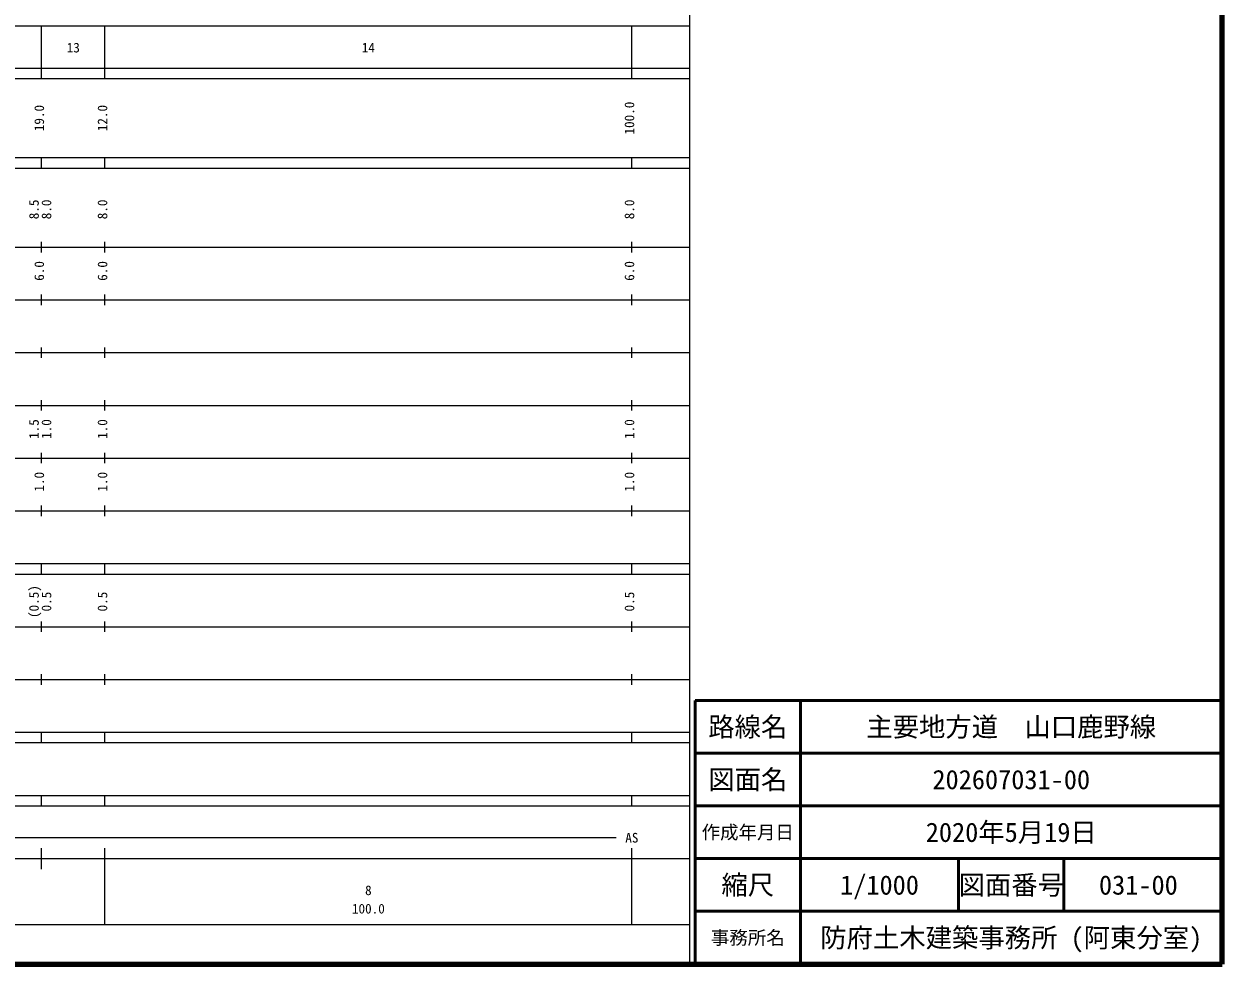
# Model space of a CAD drawing. Units: millimetres on the paper, enlarged 1000 times. Extents: x 40000 to 680000, y 20000 to 380000.
# Drawn here: x 452642 to 680000, y 20000 to 198357 of the extents above; entities that cross this region are included whole.
import ezdxf
from ezdxf.enums import TextEntityAlignment as Align

# ---------------------------------------------------------------- set-up
doc = ezdxf.new("R2010")
doc.units = ezdxf.units.MM
doc.header["$LTSCALE"] = 1000
for name, color, linetype, lineweight in [('M-TTL', 2, 'Continuous', 140), ('M-TTL-BAND', 7, 'Continuous', 25), ('M-TTL-FRAM', 2, 'Continuous', 50), ('M-TTL-LINE', 7, 'Continuous', 50)]:
    doc.layers.add(name, color=color, linetype=linetype, lineweight=lineweight)
doc.layers.add('M-TTL-TXT', color=7, linetype='Continuous')
doc.styles.add('ＭＳ ゴシック', font='')
doc.styles.get('ＭＳ ゴシック').set_extended_font_data('MS Gothic')

msp = doc.modelspace()

# ---------------------------------------------------------------- linework, layer by layer
at = {"layer": 'M-TTL'}
for p, q in [((680000, 20000), (680000, 380000)), ((40000, 20000), (680000, 20000))]:
    msp.add_line(p, q, dxfattribs=at)
at = {"layer": 'M-TTL-BAND'}
for p, q in [((579000, 20000), (579000, 370000)), ((68000, 198000), (579000, 198000)), ((456000, 188000), (456000, 198000)), ((468000, 188000), (468000, 198000)), ((568000, 188000), (568000, 198000)), ((40000, 190000), (579000, 190000)), ((40000, 188000), (579000, 188000)), ((40000, 173000), (579000, 173000)), ((456000, 171000), (456000, 173000)), ((468000, 171000), (468000, 173000)), ((568000, 171000), (568000, 173000)), ((40000, 171000), (579000, 171000)), ((456000, 155000), (456000, 157000)), ((468000, 155000), (468000, 157000)), ((568000, 155000), (568000, 157000)), ((40000, 156000), (579000, 156000)), ((46000, 146000), (579000, 146000)), ((456000, 145000), (456000, 147000)), ((468000, 145000), (468000, 147000)), ((568000, 145000), (568000, 147000)), ((456000, 135000), (456000, 137000)), ((468000, 135000), (468000, 137000)), ((568000, 135000), (568000, 137000)), ((52000, 136000), (579000, 136000)), ((46000, 126000), (579000, 126000)), ((456000, 125000), (456000, 127000)), ((468000, 125000), (468000, 127000)), ((568000, 125000), (568000, 127000)), ((52000, 116000), (579000, 116000)), ((456000, 115000), (456000, 117000)), ((468000, 115000), (468000, 117000)), ((568000, 115000), (568000, 117000)), ((456000, 105000), (456000, 107000)), ((468000, 105000), (468000, 107000)), ((568000, 105000), (568000, 107000)), ((46000, 106000), (579000, 106000)), ((40000, 96000), (579000, 96000)), ((456000, 94000), (456000, 96000)), ((468000, 94000), (468000, 96000)), ((568000, 94000), (568000, 96000)), ((40000, 94000), (579000, 94000)), ((456000, 83000), (456000, 85000)), ((468000, 83000), (468000, 85000)), ((568000, 83000), (568000, 85000)), ((49000, 84000), (579000, 84000)), ((40000, 74000), (579000, 74000)), ((456000, 73000), (456000, 75000)), ((468000, 73000), (468000, 75000)), ((568000, 73000), (568000, 75000)), ((40000, 64000), (579000, 64000)), ((456000, 62000), (456000, 64000)), ((468000, 62000), (468000, 64000)), ((568000, 62000), (568000, 64000)), ((40000, 62000), (579000, 62000)), ((40000, 52000), (579000, 52000)), ((456000, 50000), (456000, 52000)), ((468000, 50000), (468000, 52000)), ((568000, 50000), (568000, 52000)), ((40000, 50000), (579000, 50000)), ((71000, 44000), (565000, 44000)), ((456000, 38000), (456000, 42000)), ((468000, 27500), (468000, 42000)), ((568000, 27500), (568000, 42000)), ((40000, 40000), (579000, 40000)), ((68000, 27500), (579000, 27500))]:
    msp.add_line(p, q, dxfattribs=at)
at = {"layer": 'M-TTL-FRAM'}
for p, q in [((680000, 70000), (580000, 70000)), ((580000, 70000), (580000, 20000))]:
    msp.add_line(p, q, dxfattribs=at)
at = {"layer": 'M-TTL-LINE'}
for p, q in [((600000, 70000), (600000, 20000)), ((680000, 60000), (580000, 60000)), ((680000, 50000), (580000, 50000)), ((680000, 40000), (580000, 40000)), ((630000, 40000), (630000, 30000)), ((650000, 40000), (650000, 30000)), ((680000, 30000), (580000, 30000))]:
    msp.add_line(p, q, dxfattribs=at)

# ---------------------------------------------------------------- texts
at = {"layer": 'M-TTL-BAND', "style": 'ＭＳ ゴシック'}
for s, p in [('13', (462000, 192405)), ('14', (518000, 192405)), ('AS', (568000, 42500)), ('8', (518000, 32523)), ('100.0', (518000, 29033))]:
    msp.add_text(s, height=1833, dxfattribs=at).set_placement(p, align=Align.BOTTOM_CENTER)
for s, p in [('19.0', (457000, 180500)), ('12.0', (469000, 180500)), ('100.0', (569000, 180500)), ('8.5', (456000, 163174)), ('8.0', (458370, 163174)), ('8.0', (469000, 163174)), ('8.0', (569000, 163174)), ('6.0', (457000, 151500)), ('6.0', (469000, 151500)), ('6.0', (569000, 151500)), ('1.5', (456000, 121500)), ('1.0', (458370, 121500)), ('1.0', (469000, 121500)), ('1.0', (569000, 121500)), ('1.0', (457000, 111500)), ('1.0', (469000, 111500)), ('1.0', (569000, 111500)), ('(0.5)', (456000, 88764)), ('0.5', (458370, 88764)), ('0.5', (469000, 88764)), ('0.5', (569000, 88764))]:
    msp.add_text(s, height=1833, rotation=90, dxfattribs=at).set_placement(p, align=Align.BOTTOM_CENTER)
at = {"layer": 'M-TTL-TXT', "style": 'ＭＳ ゴシック'}
for s, height, p in [('路線名', 3666, (590000, 65000)), ('路線名', 3666, (590000, 65000)), ('主要地方道\u3000山口鹿野線', 3666, (640000, 65000)), ('図面名', 3666, (590000, 55000)), ('図面名', 3666, (590000, 55000)), ('202607031-00', 3666, (640000, 55000)), ('作成年月日', 2566, (590000, 45000)), ('作成年月日', 2566, (590000, 45000)), ('2020年5月19日', 3666, (640000, 45000)), ('縮尺', 3666, (590000, 35000)), ('縮尺', 3666, (590000, 35000)), ('1/1000', 3666, (615000, 35000)), ('図面番号', 3666, (640000, 35000)), ('図面番号', 3666, (640000, 35000)), ('031-00', 3666, (664125, 35000)), ('防府土木建築事務所 (阿東分室)', 3666, (640000, 25000)), ('事務所名', 2566, (590000, 25000)), ('事務所名', 2566, (590000, 25000))]:
    msp.add_text(s, height=height, dxfattribs=at).set_placement(p, align=Align.MIDDLE_CENTER)

doc.saveas('drawing.dxf')
